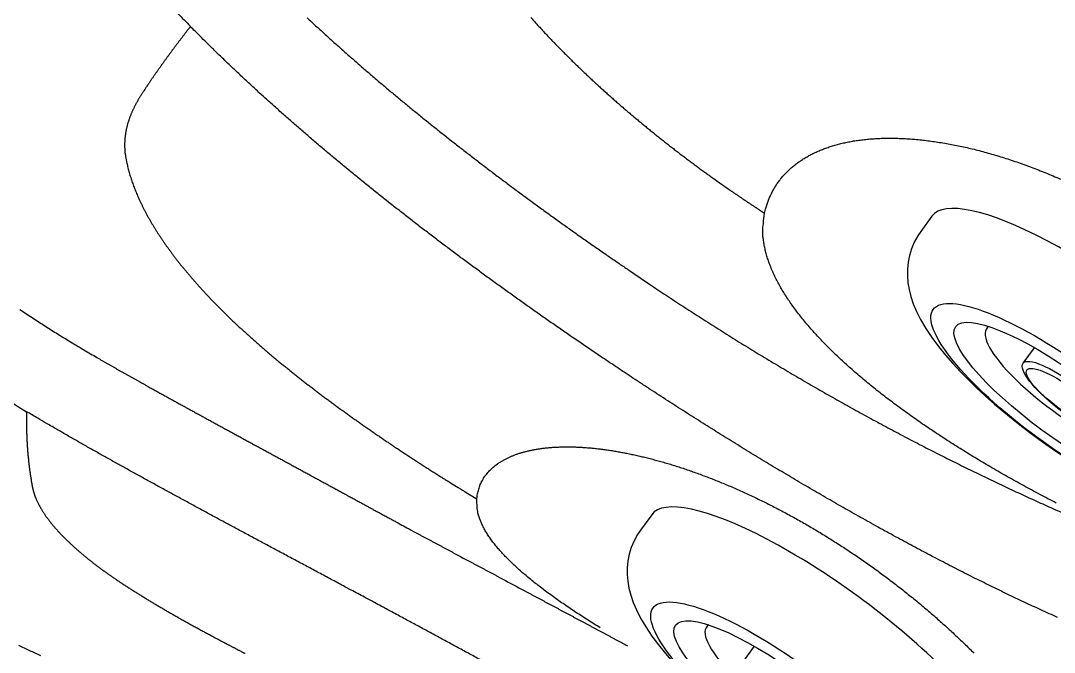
# Model space of a CAD drawing. Extents: x 649 to 723, y 631 to 778.
# Drawn here: x 705.053 to 709.388, y 722.291 to 724.94 of the extents above; entities that cross this region are included whole.
import ezdxf

# ---------------------------------------------------------------- set-up
doc = ezdxf.new("R2010")
doc.units = 0
doc.header["$MEASUREMENT"] = 0
doc.layers.add('1', color=4, linetype='Continuous')
doc.layers.add('204', color=7, linetype='Continuous')

# ---------------------------------------------------------------- blocks, each defined once
blk = doc.blocks.new('MINI2009')
at = {"layer": '1'}
for p, q in [((274.3024, 432.0245), (274.3824, 432.0245)), ((274.3024, 430.221), (274.3824, 430.221))]:
    blk.add_line(p, q, dxfattribs=at)
at = {"layer": '1', "color": 3}
for p, q in [((274.5869, 431.3518), (274.4936, 431.3518)), ((274.5741, 430.8937), (274.4936, 430.8937))]:
    blk.add_line(p, q, dxfattribs=at)
at = {"layer": '1', "flags": 128}
blk.add_lwpolyline([(274.3824, 430.2213), (274.4044, 430.2217), (274.4346, 430.2255), (274.4636, 430.2324), (274.4914, 430.2421), (274.5177, 430.2544), (274.5424, 430.269), (274.5656, 430.2858), (274.5873, 430.3046), (274.6076, 430.3255), (274.6268, 430.3488), (274.6452, 430.3749), (274.663, 430.4045), (274.6804, 430.4387), (274.6974, 430.478), (274.7131, 430.5212), (274.7268, 430.5658), (274.7387, 430.611), (274.749, 430.6568), (274.758, 430.7034), (274.7658, 430.7508), (274.7725, 430.7991), (274.7782, 430.8483), (274.7829, 430.8981), (274.7866, 430.9486), (274.7894, 430.9996), (274.7912, 431.0509), (274.792, 431.1024), (274.7919, 431.154), (274.7909, 431.2055), (274.7889, 431.2566), (274.7859, 431.3073), (274.7821, 431.3574), (274.7772, 431.4067), (274.7714, 431.4551), (274.7646, 431.5025), (274.7568, 431.5489), (274.7479, 431.5942), (274.7377, 431.6385), (274.7263, 431.6817), (274.7131, 431.7242), (274.6979, 431.7661), (274.68, 431.8078), (274.6615, 431.8437), (274.6425, 431.8746), (274.6231, 431.9015), (274.6028, 431.9252), (274.5815, 431.9463), (274.5589, 431.9649), (274.535, 431.9813), (274.5097, 431.9953), (274.4831, 432.0067), (274.4555, 432.0154), (274.4243, 432.0217), (274.3931, 432.0244), (274.3823, 432.0242)], dxfattribs=at)
at = {"layer": '1'}
blk.add_ellipse((274.3024, 431.1228), major_axis=(0, 0.9018), ratio=0.25882, start_param=6.283179, end_param=9.424778, dxfattribs=at)
at = {"layer": '1', "color": 3}
for centre, major_axis, ratio in [((274.6148, 431.1228), (0, 0.6667), 0.263764), ((274.6174, 431.1228), (0, 0.5481), 0.248557), ((274.5805, 431.1228), (0.0064, 0.229), 0.262485), ((274.5876, 431.1228), (0, 0.1994), 0.249939)]:
    blk.add_ellipse(centre, major_axis=major_axis, ratio=ratio, dxfattribs=at)
blk.add_ellipse((274.5435, 431.1223), major_axis=(-0.0036, 0.438), ratio=0.267267, start_param=3.037362, end_param=6.323274, dxfattribs=at)
blk = doc.blocks.new('2010PRODIGY')
at = {"layer": '1'}
blk.add_arc((58.3536, 71.3546), 10.8742, 5.05375, 83.41191, dxfattribs=at)
at = {"layer": '1', "color": 3}
for centre, radius, start, end in [((52.1815, 64.3525), 17.3259, 31.00414, 61.77474), ((51.5871, 63.6864), 17.9797, 31.74683, 61.21328)]:
    blk.add_arc(centre, radius, start, end, dxfattribs=at)
at = {"layer": '204', "color": 3, "linetype": 'Continuous'}
for points in [[(56.6998, 77.5097, 0.001846), (56.7527, 77.4548, 0.000968)], [(58.1795, 77.493, 0.001292), (58.1909, 77.4802, 0.001277), (58.2025, 77.4674, 0.001264), (58.2142, 77.4546, 0.001251), (58.2261, 77.4418, 0.001241), (58.238, 77.4289, 0.001225), (58.2501, 77.4161, 0.001205), (58.2623, 77.4032, 0.001189), (58.2746, 77.3904, 0.001175), (58.287, 77.3776, 0.001162), (58.2996, 77.3647, 0.001151), (58.3122, 77.3519, 0.00114), (58.325, 77.339, 0.00113), (58.3379, 77.3262, 0.001119), (58.3508, 77.3134, 0.00111), (58.3639, 77.3006, 0.0011), (58.3772, 77.2877, 0.001091), (58.3905, 77.2749, 0.001083), (58.4039, 77.2622, 0.001074), (58.4174, 77.2494, 0.001066), (58.431, 77.2366, 0.001059), (58.4448, 77.2238, 0.001051), (58.4586, 77.2111, 0.001045), (58.4725, 77.1984, 0.001038), (58.4866, 77.1857, 0.001032), (58.5007, 77.173, 0.001025), (58.5149, 77.1603, 0.00102), (58.5292, 77.1477, 0.001013), (58.5436, 77.135, 0.001005), (58.5581, 77.1224, 0.000998), (58.5727, 77.1099, 0.00099), (58.5874, 77.0973, 0.000983), (58.6021, 77.0848, 0.000976), (58.617, 77.0723, 0.000969), (58.6319, 77.0598, 0.000963), (58.6469, 77.0473, 0.000957), (58.662, 77.0349, 0.000951), (58.6772, 77.0225, 0.000946), (58.6925, 77.0102, 0.000941), (58.7078, 76.9979, 0.000935), (58.7232, 76.9856, 0.00093), (58.7387, 76.9733, 0.000926), (58.7542, 76.9611, 0.000924), (58.7699, 76.9489, 0.000917), (58.7856, 76.9368, 0.000908), (58.8013, 76.9247, 0.000912), (58.8172, 76.9126, 0.000927), (58.8331, 76.9006, 0.000898), (58.849, 76.8887, 0.000836), (58.8649, 76.8768, 0.00092), (58.8811, 76.8648, 0.001093), (58.8978, 76.8526, 0.000828), (58.9135, 76.8412, 0.000284), (58.9277, 76.8309, 0.001164), (58.946, 76.8178, 0.001998), (58.9745, 76.7977, 0.000975), (59.0118, 76.7715, 0.000516)], [(57.2421, 77.4912, 0.000803), (57.2598, 77.4747, 0.000793), (57.2776, 77.4582, 0.000784), (57.2956, 77.4418, 0.000775), (57.3136, 77.4253, 0.000766), (57.3317, 77.4089, 0.000757), (57.3499, 77.3925, 0.000748), (57.3682, 77.376, 0.000739), (57.3866, 77.3596, 0.000731), (57.405, 77.3432, 0.000723), (57.4236, 77.3269, 0.000715), (57.4423, 77.3105, 0.000706), (57.461, 77.2942, 0.000699), (57.4799, 77.2778, 0.000691), (57.4988, 77.2615, 0.000683), (57.5178, 77.2452, 0.000676), (57.5369, 77.2289, 0.000668), (57.5561, 77.2126, 0.000661), (57.5754, 77.1964, 0.000654), (57.5948, 77.1802, 0.000647), (57.6142, 77.1639, 0.00064), (57.6337, 77.1477, 0.000633), (57.6533, 77.1316, 0.000627), (57.673, 77.1154, 0.00062), (57.6927, 77.0992, 0.000614), (57.7126, 77.0831, 0.000607), (57.7325, 77.067, 0.000601), (57.7525, 77.0509, 0.000595), (57.7725, 77.0349, 0.000589), (57.7926, 77.0188, 0.000583), (57.8128, 77.0028, 0.000577), (57.8331, 76.9868, 0.000571), (57.8534, 76.9708, 0.000566), (57.8738, 76.9548, 0.00056), (57.8942, 76.9389, 0.000554), (57.9148, 76.923, 0.000549), (57.9354, 76.9071, 0.000544), (57.956, 76.8912, 0.000538), (57.9767, 76.8754, 0.000533), (57.9975, 76.8596, 0.000528), (58.0183, 76.8438, 0.000523), (58.0392, 76.828, 0.000518), (58.0602, 76.8122, 0.000514), (58.0812, 76.7965, 0.000509), (58.1022, 76.7808, 0.000504), (58.1233, 76.7651, 0.000499), (58.1445, 76.7495, 0.000495), (58.1657, 76.7339, 0.00049), (58.187, 76.7183, 0.000486), (58.2083, 76.7027, 0.000482), (58.2297, 76.6872, 0.000477), (58.2511, 76.6717, 0.000473), (58.2725, 76.6562, 0.000469), (58.294, 76.6408, 0.000466), (58.3156, 76.6253, 0.000461), (58.3372, 76.6099, 0.000454), (58.3588, 76.5946, 0.000454), (58.3805, 76.5793, 0.000459), (58.4022, 76.5639, 0.000443), (58.4239, 76.5487, 0.000411), (58.4455, 76.5336, 0.000448), (58.4675, 76.5182, 0.000526), (58.4901, 76.5026, 0.0004), (58.5113, 76.4879, 0.000151), (58.5304, 76.4747, 0.000551), (58.5551, 76.4577, 0.000913), (58.5933, 76.4317, 0.000444), (58.6433, 76.3978, 0.000237)], [(56.0373, 76.2684, 0.001299), (56.0627, 76.2515, 0.001314), (56.088, 76.2348, 0.001275), (56.1132, 76.2184, 0.00119), (56.1382, 76.2023, 0.0013), (56.1635, 76.1862, 0.001531), (56.1893, 76.1699, 0.00118), (56.2135, 76.1549, 0.000439), (56.2353, 76.1413, 0.00163), (56.263, 76.1245, 0.002813), (56.3053, 76.0993, 0.001411), (56.3605, 76.0668, 0.000762)], [(55.9736, 75.8962, 0.002666), (56.0651, 75.84, 0.001401)], [(56.7527, 77.4548), (56.7493, 77.4504, 0.000292), (56.7459, 77.4461, 0.00029), (56.7425, 77.4418, 0.000292), (56.7391, 77.4375, 0.000298), (56.7358, 77.4332, 0.000303), (56.7324, 77.4289, 0.000307), (56.7291, 77.4246, 0.000311), (56.7257, 77.4202, 0.000316), (56.7224, 77.4159, 0.000319), (56.719, 77.4116, 0.000321), (56.7157, 77.4072, 0.000322), (56.7124, 77.4029, 0.000322), (56.7091, 77.3986, 0.000322), (56.7057, 77.3942, 0.000323), (56.7024, 77.3899, 0.000323), (56.6991, 77.3855, 0.000323), (56.6959, 77.3812, 0.000323), (56.6926, 77.3768, 0.000324), (56.6893, 77.3725, 0.000324), (56.686, 77.3681, 0.000324), (56.6828, 77.3637, 0.000325), (56.6795, 77.3594, 0.000325), (56.6762, 77.355, 0.000325), (56.673, 77.3506, 0.000326), (56.6698, 77.3462, 0.000326), (56.6665, 77.3419, 0.000326), (56.6633, 77.3375, 0.000327), (56.6601, 77.3331, 0.000327), (56.6569, 77.3287, 0.000327), (56.6537, 77.3243, 0.000328), (56.6505, 77.3199, 0.000328), (56.6473, 77.3155, 0.000328), (56.6441, 77.3111, 0.000329), (56.6409, 77.3067, 0.000329), (56.6377, 77.3023, 0.000329), (56.6346, 77.2979, 0.00033), (56.6314, 77.2935, 0.00033), (56.6283, 77.2891, 0.00033), (56.6251, 77.2847, 0.000331), (56.622, 77.2802, 0.000331), (56.6189, 77.2758, 0.000332), (56.6157, 77.2714, 0.000332), (56.6126, 77.267, 0.000332), (56.6095, 77.2625, 0.000333), (56.6064, 77.2581, 0.000333), (56.6033, 77.2537, 0.000331), (56.6002, 77.2492, 0.000335), (56.5971, 77.2448, 0.000342), (56.5941, 77.2403, 0.000332), (56.591, 77.2359, 0.00031), (56.588, 77.2315, 0.000344), (56.5849, 77.227, 0.000413), (56.5818, 77.2224, 0.000311), (56.5788, 77.2181, 0.000091), (56.5762, 77.2142, 0.000444), (56.5728, 77.2092, 0.000805), (56.5675, 77.2014, 0.000397), (56.5607, 77.1913, 0.000208)], [(58.3909, 76.127), (58.3681, 76.1426, -0.000416), (58.3454, 76.1582, -0.000416), (58.3227, 76.1739, -0.000416), (58.3, 76.1896, -0.000416), (58.2773, 76.2053, -0.000419), (58.2547, 76.221, -0.000425), (58.2321, 76.2368, -0.000429), (58.2095, 76.2527, -0.000432), (58.187, 76.2685, -0.000435), (58.1645, 76.2844, -0.000439), (58.1421, 76.3003, -0.000442), (58.1197, 76.3163, -0.000446), (58.0973, 76.3323, -0.00045), (58.075, 76.3483, -0.000454), (58.0527, 76.3643, -0.000457), (58.0305, 76.3804, -0.000461), (58.0083, 76.3965, -0.000465), (57.9861, 76.4126, -0.000469), (57.9641, 76.4288, -0.000473), (57.942, 76.445, -0.000477), (57.92, 76.4612, -0.000481), (57.8981, 76.4775, -0.000486), (57.8762, 76.4937, -0.00049), (57.8543, 76.51, -0.000495), (57.8326, 76.5264, -0.000499), (57.8108, 76.5427, -0.000504), (57.7892, 76.5591, -0.000508), (57.7676, 76.5755, -0.000513), (57.746, 76.592, -0.000518), (57.7245, 76.6084, -0.000523), (57.7031, 76.6249, -0.000527), (57.6817, 76.6414, -0.000533), (57.6604, 76.658, -0.000538), (57.6392, 76.6745, -0.000543), (57.618, 76.6911, -0.000548), (57.5969, 76.7077, -0.000554), (57.5759, 76.7243, -0.000559), (57.5549, 76.741, -0.000565), (57.534, 76.7576, -0.00057), (57.5132, 76.7743, -0.000576), (57.4925, 76.791, -0.000582), (57.4718, 76.8078, -0.000588), (57.4512, 76.8245, -0.000594), (57.4307, 76.8413, -0.0006), (57.4102, 76.8581, -0.000606), (57.3899, 76.8749, -0.000612), (57.3696, 76.8917, -0.000619), (57.3494, 76.9085, -0.000625), (57.3292, 76.9254, -0.000632), (57.3092, 76.9423, -0.000639), (57.2893, 76.9592, -0.000646), (57.2694, 76.9761, -0.000653), (57.2496, 76.993, -0.00066), (57.2299, 77.01, -0.000667), (57.2103, 77.0269, -0.000674), (57.1908, 77.0439, -0.000682), (57.1714, 77.0609, -0.000689), (57.1521, 77.0779, -0.000697), (57.1328, 77.0949, -0.000705), (57.1137, 77.112, -0.000713), (57.0946, 77.129, -0.000721), (57.0757, 77.1461, -0.000729), (57.0568, 77.1631, -0.000738), (57.0381, 77.1802, -0.000748), (57.0194, 77.1973, -0.000755), (57.0009, 77.2144, -0.000759), (56.9825, 77.2315, -0.000775), (56.9641, 77.2487, -0.000801), (56.9459, 77.2658, -0.000787), (56.9278, 77.2829, -0.000743), (56.9099, 77.3, -0.00083), (56.8918, 77.3173, -0.001005), (56.8735, 77.335, -0.000771), (56.8563, 77.3516, -0.000268), (56.8409, 77.3667, -0.001107), (56.8213, 77.386, -0.001927), (56.7915, 77.4158, -0.000954), (56.7527, 77.4548, -0.000508)], [(56.5607, 77.1913), (56.5579, 77.1871, 0.001369), (56.5551, 77.1828, 0.001339), (56.5523, 77.1785, 0.001373), (56.5496, 77.1742, 0.001479), (56.5469, 77.1699, 0.001559), (56.5442, 77.1656, 0.001632), (56.5415, 77.1613, 0.0017), (56.5389, 77.1569, 0.001782), (56.5363, 77.1526, 0.001854), (56.5337, 77.1482, 0.001934), (56.5312, 77.1438, 0.002006), (56.5287, 77.1394, 0.002086), (56.5263, 77.135, 0.002158), (56.5239, 77.1305, 0.002239), (56.5215, 77.1261, 0.002311), (56.5192, 77.1216, 0.002391), (56.5169, 77.1171, 0.002463), (56.5147, 77.1125, 0.002543), (56.5125, 77.108, 0.002614), (56.5104, 77.1034, 0.002693), (56.5083, 77.0988, 0.002763), (56.5062, 77.0942, 0.002841), (56.5043, 77.0895, 0.002909), (56.5023, 77.0849, 0.002986), (56.5005, 77.0802, 0.003052), (56.4987, 77.0755, 0.003126), (56.4969, 77.0707, 0.00319), (56.4952, 77.0659, 0.003262), (56.4936, 77.0611, 0.003323), (56.492, 77.0563, 0.003392), (56.4905, 77.0515, 0.003454), (56.4891, 77.0466, 0.003529), (56.4877, 77.0417, 0.003592), (56.4864, 77.0367, 0.003665), (56.4852, 77.0317, 0.003725), (56.484, 77.0267, 0.003794), (56.4829, 77.0217, 0.003851), (56.4819, 77.0166, 0.003916), (56.481, 77.0115, 0.003968), (56.4802, 77.0064, 0.004029), (56.4794, 77.0012, 0.004075), (56.4787, 76.996, 0.004128), (56.4781, 76.9908, 0.004173), (56.4776, 76.9855, 0.004231), (56.4772, 76.9803, 0.004254), (56.4768, 76.9749, 0.004267), (56.4766, 76.9696, 0.004337), (56.4764, 76.9642, 0.004471), (56.4764, 76.9588, 0.004351), (56.4764, 76.9533, 0.004066), (56.4765, 76.9479, 0.00454), (56.4768, 76.9423, 0.005487), (56.4771, 76.9366, 0.0041), (56.4775, 76.9311, 0.001272), (56.4779, 76.9262, 0.005922), (56.4787, 76.9198, 0.01018), (56.4802, 76.9099, 0.00485), (56.4824, 76.8968, 0.002518)], [(59.1602, 76.6721), (59.1644, 76.6892, -0.011441), (59.1694, 76.706, -0.011656), (59.1751, 76.7223, -0.011878), (59.1816, 76.7383, -0.012112), (59.1888, 76.7539, -0.012298), (59.1967, 76.769, -0.012428), (59.2054, 76.7838, -0.012479), (59.2149, 76.7981, -0.012506), (59.2251, 76.8119, -0.01244), (59.2359, 76.8253, -0.01232), (59.2475, 76.8381, -0.012197), (59.2597, 76.8504, -0.011991), (59.2726, 76.8622, -0.011753), (59.2861, 76.8735, -0.011502), (59.3003, 76.8843, -0.011221), (59.3152, 76.8945, -0.010918), (59.3306, 76.9042, -0.010596), (59.3467, 76.9134, -0.010273), (59.3634, 76.9221, -0.009935), (59.3806, 76.9302, -0.009604), (59.3985, 76.9378, -0.009264), (59.4169, 76.9448, -0.00894), (59.436, 76.9513, -0.008611), (59.4556, 76.9573, -0.008302), (59.4757, 76.9627, -0.007991), (59.4964, 76.9676, -0.007703), (59.5176, 76.9719, -0.007414), (59.5394, 76.9757, -0.00715), (59.5617, 76.9789, -0.006885), (59.5845, 76.9816, -0.006645), (59.6078, 76.9837, -0.006406), (59.6315, 76.9852, -0.00619), (59.6558, 76.9862, -0.005974), (59.6806, 76.9866, -0.00578), (59.7058, 76.9864, -0.005587), (59.7314, 76.9857, -0.005416), (59.7576, 76.9844, -0.005241), (59.7841, 76.9825, -0.005086), (59.8111, 76.9801, -0.004935), (59.8385, 76.977, -0.004805), (59.8664, 76.9734, -0.00466), (59.8945, 76.9692, -0.004553), (59.9229, 76.9645, -0.004449), (59.9516, 76.9592, -0.004325), (59.9804, 76.9533, -0.00421), (60.0095, 76.9469, -0.00411), (60.0388, 76.9399, -0.004012), (60.0682, 76.9324, -0.003921), (60.0978, 76.9243, -0.003834), (60.1276, 76.9158, -0.003755), (60.1576, 76.9066, -0.003678), (60.1876, 76.897, -0.003609), (60.2178, 76.8869, -0.003543), (60.2481, 76.8762, -0.003483), (60.2785, 76.865, -0.003425), (60.309, 76.8533, -0.003374), (60.3396, 76.8411, -0.003325), (60.3702, 76.8284, -0.003281), (60.4009, 76.8152, -0.003239)], [(56.4824, 76.8968), (56.4844, 76.887, 0.004042), (56.4866, 76.8771, 0.003977), (56.489, 76.8672, 0.003906), (56.4916, 76.8572, 0.00384), (56.4943, 76.8472, 0.003771), (56.4972, 76.8371, 0.0037), (56.5003, 76.827, 0.00363), (56.5035, 76.8168, 0.003564), (56.5069, 76.8066, 0.003498), (56.5105, 76.7964, 0.003434), (56.5143, 76.7861, 0.00337), (56.5182, 76.7758, 0.003309), (56.5223, 76.7655, 0.003247), (56.5266, 76.7551, 0.003189), (56.5311, 76.7447, 0.00313), (56.5357, 76.7342, 0.003074), (56.5405, 76.7238, 0.003018), (56.5454, 76.7132, 0.002965), (56.5506, 76.7027, 0.002911), (56.5559, 76.6921, 0.002861), (56.5613, 76.6815, 0.00281), (56.5669, 76.6709, 0.002762), (56.5727, 76.6602, 0.002714), (56.5787, 76.6495, 0.002669), (56.5848, 76.6388, 0.002623), (56.5911, 76.628, 0.00258), (56.5976, 76.6173, 0.002536), (56.6042, 76.6065, 0.002496), (56.611, 76.5957, 0.002454), (56.6179, 76.5848, 0.002416), (56.625, 76.574, 0.002377), (56.6323, 76.5631, 0.002342), (56.6397, 76.5522, 0.0023), (56.6473, 76.5413, 0.002254), (56.655, 76.5304, 0.002208), (56.6629, 76.5194, 0.002161), (56.671, 76.5084, 0.002116), (56.6792, 76.4975, 0.002072), (56.6875, 76.4865, 0.00203), (56.696, 76.4755, 0.001989), (56.7047, 76.4644, 0.001949), (56.7135, 76.4534, 0.00191), (56.7225, 76.4424, 0.001873), (56.7316, 76.4313, 0.001837), (56.7409, 76.4202, 0.001802), (56.7503, 76.4091, 0.001767), (56.7598, 76.3981, 0.001734), (56.7695, 76.387, 0.001702), (56.7793, 76.3759, 0.001671), (56.7893, 76.3647, 0.001641), (56.7994, 76.3536, 0.001611), (56.8096, 76.3425, 0.001583), (56.82, 76.3314, 0.001555), (56.8305, 76.3202, 0.001528), (56.8411, 76.3091, 0.001502), (56.8519, 76.298, 0.001477), (56.8628, 76.2868, 0.001453), (56.8738, 76.2757, 0.001429), (56.885, 76.2646, 0.001406), (56.8962, 76.2534, 0.001384), (56.9076, 76.2423, 0.001362), (56.9192, 76.2311, 0.001341), (56.9308, 76.22, 0.00132), (56.9426, 76.2089, 0.001301), (56.9545, 76.1977, 0.001281), (56.9665, 76.1866, 0.001259), (56.9786, 76.1755, 0.001236), (56.9908, 76.1644, 0.001212), (57.0032, 76.1533, 0.001189), (57.0156, 76.1422, 0.001166), (57.0282, 76.1311, 0.001145), (57.0409, 76.12, 0.001123), (57.0537, 76.1089, 0.001103), (57.0665, 76.0978, 0.001082), (57.0795, 76.0867, 0.001063), (57.0926, 76.0757, 0.001043), (57.1058, 76.0646, 0.001025), (57.1191, 76.0536, 0.001006), (57.1325, 76.0425, 0.000988), (57.146, 76.0315, 0.00097), (57.1596, 76.0205, 0.000953), (57.1733, 76.0095, 0.000936), (57.1871, 75.9985, 0.00092), (57.201, 75.9875, 0.000904), (57.2149, 75.9765, 0.000888), (57.229, 75.9655, 0.000868), (57.2431, 75.9546, 0.000849), (57.2573, 75.9436, 0.000827), (57.2716, 75.9327, 0.000811), (57.286, 75.9217, 0.000801), (57.3005, 75.9108, 0.00079), (57.3151, 75.8999, 0.000778), (57.3297, 75.889, 0.000767), (57.3444, 75.8781, 0.000756), (57.3592, 75.8673, 0.000745), (57.374, 75.8564, 0.000734), (57.389, 75.8456, 0.000725), (57.404, 75.8347, 0.000714), (57.419, 75.8239, 0.000705), (57.4342, 75.8131, 0.000695), (57.4494, 75.8024, 0.000686), (57.4646, 75.7916, 0.000677), (57.48, 75.7808, 0.000668), (57.4954, 75.7701, 0.000659), (57.5108, 75.7594, 0.000651), (57.5263, 75.7487, 0.000643), (57.5419, 75.738, 0.000635), (57.5575, 75.7274, 0.000627), (57.5732, 75.7168, 0.000619), (57.5889, 75.7061, 0.000612), (57.6047, 75.6955, 0.000606), (57.6206, 75.685, 0.000599), (57.6365, 75.6744, 0.000593), (57.6524, 75.6639, 0.000587), (57.6684, 75.6534, 0.00058), (57.6844, 75.6429, 0.000571), (57.7005, 75.6325, 0.00057), (57.7166, 75.622, 0.000575), (57.7328, 75.6116, 0.000554), (57.7489, 75.6012, 0.000513), (57.765, 75.591, 0.000559), (57.7814, 75.5806, 0.000657), (57.7983, 75.5699, 0.000498), (57.8141, 75.56, 0.000178), (57.8284, 75.551, 0.000687), (57.8468, 75.5395, 0.001163), (57.8753, 75.5219, 0.000567), (57.9127, 75.499, 0.000301)], [(59.0118, 76.7715), (59.0155, 76.7689, 0.000185), (59.0191, 76.7664, 0.000185), (59.0228, 76.7639, 0.000185), (59.0265, 76.7613, 0.000185), (59.0302, 76.7588, 0.000185), (59.0339, 76.7563, 0.000185), (59.0375, 76.7538, 0.000185), (59.0412, 76.7513, 0.000185), (59.0449, 76.7487, 0.000185), (59.0486, 76.7462, 0.000185), (59.0523, 76.7437, 0.000185), (59.056, 76.7412, 0.000185), (59.0597, 76.7387, 0.000185), (59.0634, 76.7362, 0.000185), (59.0671, 76.7337, 0.000185), (59.0708, 76.7312, 0.000185), (59.0745, 76.7287, 0.000185), (59.0782, 76.7262, 0.000186), (59.0819, 76.7237, 0.000186), (59.0856, 76.7212, 0.000186), (59.0893, 76.7188, 0.000186), (59.093, 76.7163, 0.000186), (59.0967, 76.7138, 0.000186), (59.1005, 76.7113, 0.000186), (59.1042, 76.7088, 0.000186), (59.1079, 76.7064, 0.000185), (59.1116, 76.7039, 0.000187), (59.1153, 76.7014, 0.00019), (59.1191, 76.699, 0.000185), (59.1228, 76.6965, 0.000173), (59.1265, 76.6941, 0.000191), (59.1303, 76.6916, 0.000228), (59.1341, 76.6891, 0.000173), (59.1377, 76.6867, 0.000059), (59.141, 76.6846, 0.000244), (59.1452, 76.6818, 0.000421), (59.1517, 76.6776, 0.000206), (59.1602, 76.6721, 0.000109)], [(60.3837, 75.4569, -0.001535), (60.3489, 75.475, -0.001546), (60.3143, 75.4932, -0.00156), (60.28, 75.5116, -0.001578), (60.2461, 75.53, -0.001598), (60.2125, 75.5486, -0.001622), (60.1792, 75.5673, -0.00165), (60.1463, 75.586, -0.001681), (60.1138, 75.6048, -0.001716), (60.0818, 75.6237, -0.001753), (60.0501, 75.6426, -0.001788), (60.0188, 75.6616, -0.001807), (59.9879, 75.6808, -0.001836), (59.9572, 75.7001, -0.001891), (59.9268, 75.7195, -0.001943), (59.8968, 75.739, -0.001995), (59.8672, 75.7586, -0.00205), (59.8379, 75.7784, -0.002112), (59.809, 75.7982, -0.002175), (59.7805, 75.8181, -0.002245), (59.7525, 75.8382, -0.002316), (59.7248, 75.8583, -0.002394), (59.6977, 75.8785, -0.002475), (59.671, 75.8987, -0.002563), (59.6447, 75.9191, -0.002655), (59.619, 75.9395, -0.002755), (59.5938, 75.96, -0.002859), (59.5691, 75.9805, -0.002972), (59.545, 76.0011, -0.003089), (59.5214, 76.0217, -0.003218), (59.4983, 76.0424, -0.003352), (59.4759, 76.0631, -0.003497), (59.4541, 76.0838, -0.003649), (59.4328, 76.1046, -0.003815), (59.4122, 76.1254, -0.003989), (59.3923, 76.1462, -0.004176), (59.373, 76.1671, -0.004377), (59.3544, 76.1879, -0.004594), (59.3365, 76.2088, -0.004822), (59.3192, 76.2297, -0.005075), (59.3027, 76.2506, -0.005346), (59.2869, 76.2715, -0.005642), (59.2719, 76.2923, -0.005955), (59.2577, 76.3132, -0.006296), (59.2443, 76.334, -0.006669), (59.2317, 76.3547, -0.007084), (59.22, 76.3754, -0.00749), (59.2091, 76.396, -0.007895), (59.1991, 76.4165, -0.008459), (59.1901, 76.437, -0.009193), (59.182, 76.4574, -0.009458), (59.1748, 76.4776, -0.009292), (59.1686, 76.4976, -0.010939), (59.1634, 76.5178, -0.014052), (59.1593, 76.5382, -0.011132), (59.156, 76.5574, -0.003496), (59.1536, 76.5746, -0.017041), (59.153, 76.5963, -0.032085), (59.1552, 76.6293, -0.016232), (59.1602, 76.6721, -0.008593)], [(58.6433, 76.3978), (58.6778, 76.3745, 0.000844), (58.7125, 76.3513, 0.000843), (58.7472, 76.3283, 0.000843), (58.782, 76.3053, 0.000846), (58.8169, 76.2825, 0.000848), (58.8519, 76.2598, 0.00085), (58.887, 76.2372, 0.000853), (58.9221, 76.2148, 0.000856), (58.9573, 76.1925, 0.000859), (58.9925, 76.1703, 0.000863), (59.0278, 76.1482, 0.000866), (59.0632, 76.1263, 0.000871), (59.0986, 76.1045, 0.000875), (59.1341, 76.0829, 0.00088), (59.1696, 76.0614, 0.000885), (59.2051, 76.04, 0.000891), (59.2407, 76.0189, 0.000896), (59.2762, 75.9978, 0.000901), (59.3119, 75.977, 0.000902), (59.3475, 75.9563, 0.0009), (59.3831, 75.9358, 0.0009), (59.4188, 75.9154, 0.000899), (59.4544, 75.8952, 0.000899), (59.4901, 75.8751, 0.000899), (59.5258, 75.8553, 0.0009), (59.5614, 75.8356, 0.0009), (59.597, 75.8161, 0.000901), (59.6327, 75.7967, 0.000902), (59.6683, 75.7776, 0.000904), (59.7038, 75.7586, 0.000906), (59.7394, 75.7398, 0.000908), (59.7749, 75.7212, 0.00091), (59.8104, 75.7028, 0.000913), (59.8458, 75.6845, 0.000917), (59.8812, 75.6665, 0.000919), (59.9165, 75.6486, 0.000919), (59.9518, 75.6309, 0.000919), (59.987, 75.6135, 0.000915), (60.0222, 75.5962, 0.000913), (60.0573, 75.5791, 0.000911), (60.0923, 75.5622, 0.00091), (60.1273, 75.5454, 0.000907), (60.1622, 75.5289, 0.000906), (60.197, 75.5126, 0.000904), (60.2317, 75.4964, 0.000904), (60.2664, 75.4805, 0.000902), (60.3009, 75.4647, 0.000902), (60.3354, 75.4492, 0.0009), (60.3698, 75.4338, 0.0009), (60.4041, 75.4186, 0.000899)], [(60.3895, 74.9774, -0.001286), (60.3544, 74.9931, -0.001258), (60.3193, 75.009, -0.001232), (60.2841, 75.0252, -0.001206), (60.2488, 75.0417, -0.00118), (60.2134, 75.0584, -0.001154), (60.1779, 75.0753, -0.001129), (60.1423, 75.0925, -0.001104), (60.1067, 75.1099, -0.001081), (60.0709, 75.1275, -0.001057), (60.0351, 75.1454, -0.001035), (59.9992, 75.1635, -0.001013), (59.9632, 75.1818, -0.000992), (59.9271, 75.2004, -0.00097), (59.891, 75.2191, -0.00095), (59.8548, 75.2381, -0.00093), (59.8186, 75.2572, -0.000911), (59.7823, 75.2766, -0.000892), (59.7459, 75.2961, -0.000874), (59.7095, 75.3159, -0.000855), (59.673, 75.3358, -0.000838), (59.6365, 75.3559, -0.000823), (59.5999, 75.3762, -0.00081), (59.5633, 75.3967, -0.000798), (59.5266, 75.4174, -0.000787), (59.4899, 75.4382, -0.000776), (59.4532, 75.4592, -0.000765), (59.4165, 75.4803, -0.000754), (59.3797, 75.5017, -0.000745), (59.3429, 75.5231, -0.000734), (59.3061, 75.5448, -0.000725), (59.2693, 75.5666, -0.000715), (59.2324, 75.5885, -0.000707), (59.1956, 75.6106, -0.000698), (59.1587, 75.6328, -0.000689), (59.1219, 75.6552, -0.000681), (59.085, 75.6777, -0.000673), (59.0482, 75.7003, -0.000664), (59.0114, 75.7231, -0.000659), (58.9746, 75.746, -0.000657), (58.9378, 75.769, -0.000653), (58.901, 75.7921, -0.000647), (58.8643, 75.8153, -0.000651), (58.8276, 75.8387, -0.000663), (58.7908, 75.8622, -0.000643), (58.7543, 75.8858, -0.000599), (58.7179, 75.9093, -0.000661), (58.6811, 75.9332, -0.000787), (58.6435, 75.9579, -0.000597), (58.6082, 75.9811, -0.000205), (58.5763, 76.0022, -0.000841), (58.5355, 76.0294, -0.001449), (58.4728, 76.0716, -0.000709), (58.3909, 76.127, -0.000376)], [(56.3605, 76.0668), (56.3656, 76.0639, 0.000122), (56.3706, 76.061, 0.000122), (56.3757, 76.058, 0.000122), (56.3808, 76.0551, 0.00012), (56.3858, 76.0522, 0.000119), (56.3909, 76.0493, 0.000118), (56.396, 76.0464, 0.000117), (56.401, 76.0435, 0.000116), (56.4061, 76.0406, 0.000115), (56.4112, 76.0377, 0.000114), (56.4163, 76.0348, 0.000114), (56.4213, 76.0319, 0.000113), (56.4264, 76.029, 0.000112), (56.4315, 76.0261, 0.000111), (56.4366, 76.0232, 0.00011), (56.4416, 76.0203, 0.000109), (56.4467, 76.0174, 0.000108), (56.4518, 76.0145, 0.000107), (56.4569, 76.0117, 0.000106), (56.462, 76.0088, 0.000105), (56.4671, 76.0059, 0.000104), (56.4722, 76.003, 0.000103), (56.4772, 76.0002, 0.000102), (56.4823, 75.9973, 0.000102), (56.4874, 75.9944, 0.000101), (56.4925, 75.9916, 0.000099), (56.4976, 75.9887, 0.000099), (56.5027, 75.9858, 0.0001), (56.5078, 75.983, 0.000096), (56.5129, 75.9801, 0.000089), (56.5179, 75.9773, 0.000097), (56.5231, 75.9744, 0.000114), (56.5283, 75.9715, 0.000087), (56.5332, 75.9687, 0.000031), (56.5377, 75.9662, 0.000119), (56.5434, 75.963, 0.000202), (56.5522, 75.9581, 0.000098), (56.5638, 75.9517, 0.000052)], [(56.5638, 75.9517), (56.58, 75.9427, 0.000036), (56.5961, 75.9338, 0.000002), (56.6123, 75.9248, 0.000035), (56.6285, 75.9159, 0.000144), (56.6446, 75.9069, 0.00018), (56.6608, 75.898, 0.000151), (56.677, 75.8891, 0.000134), (56.6932, 75.8802, 0.000124), (56.7094, 75.8713, 0.000114), (56.7256, 75.8624, 0.000099), (56.7418, 75.8535, 0.000087), (56.758, 75.8446, 0.000072), (56.7742, 75.8357, 0.000062), (56.7904, 75.8269, 0.000055), (56.8066, 75.818, 0.000051), (56.8228, 75.8091, 0.00005), (56.839, 75.8003, 0.000049), (56.8553, 75.7914, 0.000047), (56.8715, 75.7825, 0.000045), (56.8877, 75.7737, 0.000043), (56.9039, 75.7648, 0.000041), (56.9201, 75.756, 0.000039), (56.9363, 75.7471, 0.000038), (56.9526, 75.7383, 0.000036), (56.9688, 75.7295, 0.000034), (56.985, 75.7206, 0.000032), (57.0012, 75.7118, 0.00003), (57.0174, 75.703, 0.000028), (57.0337, 75.6941, 0.000027), (57.0499, 75.6853, 0.000025), (57.0661, 75.6765, 0.000023), (57.0823, 75.6677, 0.000021), (57.0985, 75.6588, 0.000019), (57.1148, 75.65, 0.000017), (57.131, 75.6412, 0.000015), (57.1472, 75.6324, 0.000014), (57.1634, 75.6236, 0.000012), (57.1796, 75.6148, 0.00001), (57.1958, 75.606, 0.000008), (57.212, 75.5971, 0.000006), (57.2282, 75.5883, 0.000004), (57.2444, 75.5795, 0.000003), (57.2606, 75.5707, 0.000001), (57.2768, 75.5619, -0.000001), (57.293, 75.5531, -0.000003), (57.3092, 75.5443, -0.000005), (57.3254, 75.5355, -0.000007), (57.3416, 75.5267, -0.000009), (57.3578, 75.5179, -0.00001), (57.374, 75.5091, -0.000012), (57.3902, 75.5003, -0.000014), (57.4063, 75.4915, -0.000016), (57.4225, 75.4827, -0.000018), (57.4387, 75.4739, -0.00002), (57.4549, 75.4651, -0.000021), (57.471, 75.4564, -0.000023), (57.4872, 75.4476, -0.000025), (57.5033, 75.4388, -0.000028), (57.5195, 75.4299, -0.000029), (57.5356, 75.4212, -0.000028), (57.5516, 75.4124, -0.000033), (57.5679, 75.4036, -0.000044), (57.5846, 75.3945, -0.000033), (57.6002, 75.386, -0.000008), (57.6143, 75.3783, -0.000053), (57.6324, 75.3684, -0.000099), (57.6603, 75.3532, -0.000049), (57.6968, 75.3332, -0.000026)], [(56.0651, 75.84), (56.0649, 75.8319, 0.001219), (56.0648, 75.8239, 0.001221), (56.0647, 75.8159, 0.001225), (56.0646, 75.8079, 0.001229), (56.0646, 75.7999, 0.001233), (56.0646, 75.7919, 0.001237), (56.0647, 75.7839, 0.001241), (56.0648, 75.7759, 0.001245), (56.0649, 75.768, 0.00125), (56.0651, 75.76, 0.001254), (56.0653, 75.7521, 0.001258), (56.0656, 75.7441, 0.001262), (56.0659, 75.7362, 0.001265), (56.0662, 75.7283, 0.001269), (56.0666, 75.7204, 0.001273), (56.067, 75.7125, 0.001277), (56.0675, 75.7046, 0.001281), (56.068, 75.6967, 0.001285), (56.0685, 75.6889, 0.001289), (56.0691, 75.681, 0.001293), (56.0697, 75.6732, 0.001296), (56.0704, 75.6653, 0.0013), (56.0711, 75.6575, 0.001304), (56.0718, 75.6497, 0.00131), (56.0726, 75.6419, 0.001311), (56.0734, 75.6341, 0.001306), (56.0743, 75.6263, 0.001321), (56.0752, 75.6186, 0.001352), (56.0761, 75.6108, 0.001317), (56.0771, 75.6031, 0.001232), (56.0781, 75.5954, 0.001364), (56.0792, 75.5876, 0.001632), (56.0803, 75.5797, 0.001241), (56.0814, 75.5722, 0.000424), (56.0825, 75.5655, 0.001758), (56.0839, 75.5568, 0.00304), (56.0861, 75.5436, 0.00149), (56.0892, 75.5263, 0.00079)], [(57.4263, 75.0921), (57.4004, 75.106, 0.000028), (57.3746, 75.1198, 0.000031), (57.3489, 75.1335, 0.000028), (57.3233, 75.1472, 0.00002), (57.2978, 75.1609, 0.000014), (57.2724, 75.1745, 0.000009), (57.2471, 75.188, 0.000004), (57.222, 75.2014, -0.000002), (57.1969, 75.2148, -0.000008), (57.172, 75.2282, -0.000014), (57.1471, 75.2415, -0.00002), (57.1224, 75.2547, -0.000026), (57.0978, 75.2679, -0.000032), (57.0733, 75.281, -0.000039), (57.049, 75.294, -0.000045), (57.0247, 75.307, -0.000052), (57.0006, 75.32, -0.000058), (56.9766, 75.3328, -0.000065), (56.9528, 75.3457, -0.000071), (56.929, 75.3584, -0.000078), (56.9054, 75.3711, -0.000085), (56.8819, 75.3837, -0.000093), (56.8586, 75.3963, -0.0001), (56.8354, 75.4088, -0.000107), (56.8123, 75.4213, -0.000115), (56.7893, 75.4337, -0.000123), (56.7665, 75.4461, -0.00013), (56.7439, 75.4583, -0.000138), (56.7213, 75.4706, -0.000146), (56.6989, 75.4827, -0.000155), (56.6767, 75.4948, -0.000163), (56.6546, 75.5069, -0.000172), (56.6326, 75.5189, -0.000181), (56.6108, 75.5308, -0.00019), (56.5891, 75.5427, -0.000199), (56.5676, 75.5545, -0.000209), (56.5462, 75.5663, -0.000218), (56.525, 75.578, -0.000229), (56.504, 75.5896, -0.000238), (56.4831, 75.6012, -0.000246), (56.4622, 75.6127, -0.000253), (56.4414, 75.6243, -0.000261), (56.4205, 75.636, -0.00027), (56.3996, 75.6477, -0.000283), (56.3787, 75.6594, -0.000293), (56.3578, 75.6712, -0.000302), (56.3368, 75.683, -0.000316), (56.3159, 75.6948, -0.000336), (56.2949, 75.7068, -0.000335), (56.274, 75.7187, -0.00032), (56.2532, 75.7305, -0.00037), (56.2321, 75.7426, -0.000465), (56.2105, 75.7551, -0.000353), (56.1902, 75.7668, -0.000101), (56.1719, 75.7773, -0.000537), (56.1484, 75.791, -0.000977), (56.1123, 75.8122, -0.000481), (56.0651, 75.84, -0.000252)], [(57.9533, 75.4743), (57.9546, 75.4849, -0.011813), (57.9563, 75.4952, -0.012119), (57.9586, 75.5052, -0.012467), (57.9613, 75.5151, -0.01287), (57.9645, 75.5247, -0.013122), (57.9682, 75.5341, -0.01318), (57.9724, 75.5432, -0.01322), (57.977, 75.5521, -0.013225), (57.9821, 75.5607, -0.013164), (57.9877, 75.5691, -0.013033), (57.9938, 75.5772, -0.012846), (58.0003, 75.5851, -0.012616), (58.0072, 75.5927, -0.012334), (58.0146, 75.6001, -0.012022), (58.0225, 75.6072, -0.011669), (58.0309, 75.614, -0.011307), (58.0396, 75.6206, -0.010912), (58.0489, 75.6269, -0.010523), (58.0585, 75.6329, -0.010115), (58.0686, 75.6387, -0.009723), (58.0792, 75.6442, -0.009317), (58.0901, 75.6494, -0.008957), (58.1015, 75.6543, -0.008585), (58.1133, 75.6589, -0.008227), (58.1255, 75.6633, -0.007871), (58.1381, 75.6673, -0.00754), (58.1511, 75.6711, -0.007213), (58.1645, 75.6745, -0.006917), (58.1783, 75.6777, -0.006625), (58.1924, 75.6805, -0.006361), (58.2069, 75.6831, -0.006101), (58.2218, 75.6853, -0.005867), (58.237, 75.6873, -0.005636), (58.2526, 75.6889, -0.00543), (58.2685, 75.6903, -0.005226), (58.2848, 75.6913, -0.005044), (58.3014, 75.692, -0.004864), (58.3184, 75.6924, -0.004705), (58.3357, 75.6925, -0.004546), (58.3533, 75.6923, -0.004406), (58.3712, 75.6917, -0.004265), (58.3895, 75.6909, -0.004143), (58.408, 75.6897, -0.004018), (58.4269, 75.6882, -0.00391), (58.4461, 75.6864, -0.003801), (58.4655, 75.6842, -0.003706), (58.4853, 75.6817, -0.003608), (58.5053, 75.6789, -0.003525), (58.5256, 75.6758, -0.003439), (58.5462, 75.6723, -0.003365), (58.567, 75.6685, -0.003288), (58.5881, 75.6644, -0.003224), (58.6095, 75.6599, -0.003155), (58.6311, 75.6551, -0.003098), (58.6529, 75.65, -0.003038), (58.675, 75.6445, -0.002987), (58.6974, 75.6387, -0.002933), (58.7199, 75.6325, -0.002889), (58.7427, 75.626, -0.002841), (58.7658, 75.6192, -0.002801), (58.789, 75.6119, -0.002758), (58.8124, 75.6044, -0.002727), (58.8361, 75.5965, -0.002685), (58.8598, 75.5883, -0.002651), (58.8837, 75.5797, -0.002616), (58.9077, 75.5708, -0.002574), (58.9318, 75.5616, -0.002535), (58.9559, 75.5521, -0.002503), (58.9802, 75.5423, -0.002471), (59.0045, 75.5322, -0.002442), (59.0289, 75.5217, -0.002413), (59.0534, 75.511, -0.002389), (59.078, 75.4999, -0.002364), (59.1026, 75.4885, -0.002343), (59.1272, 75.4768, -0.002322), (59.1519, 75.4649, -0.002305), (59.1766, 75.4526, -0.002287), (59.2013, 75.44, -0.002273), (59.2261, 75.4271, -0.002258), (59.2509, 75.414, -0.002247), (59.2756, 75.4005, -0.002235), (59.3004, 75.3868, -0.002228), (59.3252, 75.3728, -0.002215), (59.3499, 75.3585, -0.002201), (59.3746, 75.3439, -0.002188), (59.3992, 75.3291, -0.002172), (59.4237, 75.314, -0.002157), (59.4482, 75.2987, -0.002146), (59.4726, 75.2832, -0.002136), (59.4969, 75.2674, -0.002126), (59.5211, 75.2513, -0.002118), (59.5453, 75.2351, -0.002111), (59.5693, 75.2185, -0.002105), (59.5932, 75.2018, -0.002101), (59.617, 75.1849, -0.002097), (59.6407, 75.1677, -0.002095), (59.6643, 75.1503, -0.002094), (59.6878, 75.1327, -0.002094), (59.7111, 75.1149, -0.002095), (59.7343, 75.0969, -0.002098), (59.7573, 75.0786, -0.002101), (59.7802, 75.0602, -0.002108), (59.8029, 75.0416, -0.002109), (59.8254, 75.0229, -0.002105), (59.8477, 75.0039, -0.002104), (59.8698, 74.9849, -0.0021), (59.8917, 74.9657, -0.002099), (59.9134, 74.9463, -0.002099), (59.9349, 74.9268, -0.002101), (59.9562, 74.9072, -0.002103), (59.9772, 74.8874, -0.002107), (59.998, 74.8676, -0.002112), (60.0186, 74.8476, -0.002119), (60.0389, 74.8275, -0.002126)], [(56.0892, 75.5263), (56.0899, 75.5227, 0.004276), (56.0906, 75.519, 0.004222), (56.0915, 75.5154, 0.004156), (56.0924, 75.5118, 0.004083), (56.0933, 75.5081, 0.004011), (56.0944, 75.5045, 0.003943), (56.0955, 75.5008, 0.003873), (56.0966, 75.4971, 0.003804), (56.0979, 75.4934, 0.003734), (56.0991, 75.4897, 0.003666), (56.1005, 75.486, 0.003597), (56.1019, 75.4822, 0.003531), (56.1034, 75.4785, 0.003464), (56.105, 75.4747, 0.003399), (56.1066, 75.471, 0.003334), (56.1083, 75.4672, 0.003271), (56.11, 75.4634, 0.003207), (56.1118, 75.4596, 0.003146), (56.1137, 75.4558, 0.003084), (56.1157, 75.452, 0.003025), (56.1177, 75.4482, 0.002965), (56.1197, 75.4443, 0.002908), (56.1218, 75.4405, 0.002851), (56.124, 75.4366, 0.002796), (56.1263, 75.4327, 0.002741), (56.1286, 75.4289, 0.002688), (56.131, 75.425, 0.002636), (56.1334, 75.4211, 0.002585), (56.1359, 75.4172, 0.002535), (56.1385, 75.4133, 0.002486), (56.1411, 75.4093, 0.002438), (56.1438, 75.4054, 0.002392), (56.1466, 75.4015, 0.002346), (56.1494, 75.3975, 0.002302), (56.1523, 75.3935, 0.002258), (56.1552, 75.3896, 0.002216), (56.1582, 75.3856, 0.002174), (56.1613, 75.3816, 0.002134), (56.1644, 75.3776, 0.002094), (56.1676, 75.3736, 0.002056), (56.1708, 75.3696, 0.002017), (56.1741, 75.3656, 0.001978), (56.1774, 75.3616, 0.00194), (56.1809, 75.3575, 0.001903), (56.1843, 75.3535, 0.001867), (56.1879, 75.3495, 0.001832), (56.1915, 75.3454, 0.001798), (56.1951, 75.3413, 0.001766), (56.1988, 75.3373, 0.001733), (56.2026, 75.3332, 0.001702), (56.2064, 75.3291, 0.001672), (56.2103, 75.325, 0.001643), (56.2142, 75.321, 0.001614), (56.2182, 75.3169, 0.001586), (56.2223, 75.3128, 0.001559), (56.2264, 75.3087, 0.001532), (56.2306, 75.3045, 0.001507), (56.2348, 75.3004, 0.001482), (56.239, 75.2963, 0.001457), (56.2434, 75.2922, 0.001434), (56.2478, 75.288, 0.001411), (56.2522, 75.2839, 0.001388), (56.2567, 75.2798, 0.001366), (56.2612, 75.2756, 0.001345), (56.2658, 75.2715, 0.001324), (56.2705, 75.2673, 0.001305), (56.2752, 75.2632, 0.001285), (56.2799, 75.259, 0.001266), (56.2848, 75.2549, 0.001247), (56.2896, 75.2507, 0.001229), (56.2945, 75.2465, 0.001211), (56.2995, 75.2424, 0.001195), (56.3045, 75.2382, 0.001178), (56.3096, 75.234, 0.001162), (56.3147, 75.2298, 0.001146), (56.3199, 75.2257, 0.00113), (56.3251, 75.2215, 0.001115), (56.3303, 75.2173, 0.001101), (56.3357, 75.2131, 0.001086), (56.341, 75.2089, 0.001072), (56.3464, 75.2048, 0.001055), (56.3519, 75.2006, 0.001035), (56.3574, 75.1964, 0.001016), (56.363, 75.1922, 0.000996), (56.3686, 75.188, 0.000977), (56.3742, 75.1838, 0.000959), (56.38, 75.1796, 0.000941), (56.3857, 75.1754, 0.000923), (56.3915, 75.1712, 0.000906), (56.3973, 75.1671, 0.000888), (56.4032, 75.1629, 0.000872), (56.4092, 75.1587, 0.000855), (56.4151, 75.1545, 0.000839), (56.4212, 75.1503, 0.000823), (56.4272, 75.1461, 0.000808), (56.4333, 75.1419, 0.000793), (56.4395, 75.1377, 0.000778), (56.4457, 75.1334, 0.000763), (56.4519, 75.1292, 0.000749), (56.4582, 75.125, 0.000735), (56.4646, 75.1208, 0.000721), (56.4709, 75.1166, 0.000707), (56.4773, 75.1124, 0.000694), (56.4838, 75.1082, 0.000681), (56.4903, 75.1039, 0.000668), (56.4968, 75.0997, 0.000656), (56.5034, 75.0955, 0.000643), (56.51, 75.0913, 0.000631), (56.5167, 75.0871, 0.000619), (56.5234, 75.0828, 0.000607), (56.5301, 75.0786, 0.000596), (56.5369, 75.0744, 0.000585), (56.5437, 75.0701, 0.000574), (56.5506, 75.0659, 0.000562), (56.5574, 75.0616, 0.000552), (56.5644, 75.0574, 0.000541), (56.5713, 75.0532, 0.000531), (56.5783, 75.0489, 0.00052), (56.5854, 75.0447, 0.000511), (56.5925, 75.0404, 0.0005), (56.5996, 75.0362, 0.000491), (56.6067, 75.0319, 0.000481), (56.6139, 75.0276, 0.000472), (56.6211, 75.0234, 0.000462), (56.6284, 75.0191, 0.000453), (56.6357, 75.0149, 0.000444), (56.643, 75.0106, 0.000436), (56.6503, 75.0063, 0.000427), (56.6577, 75.002, 0.000418), (56.6652, 74.9978, 0.000409), (56.6726, 74.9935, 0.000401), (56.6801, 74.9892, 0.000393), (56.6876, 74.9849, 0.000385), (56.6952, 74.9806, 0.000377), (56.7028, 74.9763, 0.000369), (56.7104, 74.972, 0.000361), (56.718, 74.9677, 0.000354), (56.7257, 74.9634, 0.000346), (56.7334, 74.9591, 0.000339), (56.7411, 74.9548, 0.000331), (56.7489, 74.9505, 0.000324), (56.7567, 74.9462, 0.000316), (56.7645, 74.9419, 0.00031), (56.7724, 74.9376, 0.000303), (56.7803, 74.9332, 0.000296), (56.7882, 74.9289, 0.000287), (56.7961, 74.9246, 0.000283), (56.8041, 74.9203, 0.00028), (56.8121, 74.9159, 0.000267), (56.8201, 74.9116, 0.000246), (56.8281, 74.9073, 0.000261), (56.8362, 74.9029, 0.000295), (56.8446, 74.8984, 0.000223), (56.8524, 74.8942, 0.000089), (56.8596, 74.8904, 0.000288), (56.8688, 74.8855, 0.000458), (56.883, 74.8779, 0.00022), (56.9017, 74.868, 0.000118)], [(57.9127, 75.499), (57.9135, 75.4985, 0.000048), (57.9143, 75.498, 0.000048), (57.9151, 75.4975, 0.000048), (57.9159, 75.497, 0.000047), (57.9168, 75.4965, 0.000047), (57.9176, 75.496, 0.000046), (57.9184, 75.4955, 0.000046), (57.9192, 75.495, 0.000045), (57.92, 75.4945, 0.000045), (57.9208, 75.494, 0.000044), (57.9216, 75.4935, 0.000044), (57.9224, 75.493, 0.000043), (57.9232, 75.4925, 0.000043), (57.924, 75.4921, 0.000042), (57.9249, 75.4916, 0.000042), (57.9257, 75.4911, 0.000041), (57.9265, 75.4906, 0.000041), (57.9273, 75.4901, 0.000041), (57.9281, 75.4896, 0.00004), (57.9289, 75.4891, 0.00004), (57.9297, 75.4886, 0.000039), (57.9305, 75.4881, 0.000039), (57.9313, 75.4876, 0.000038), (57.9321, 75.4871, 0.000038), (57.933, 75.4866, 0.000037), (57.9338, 75.4861, 0.000036), (57.9346, 75.4857, 0.000034), (57.9354, 75.4852, 0.000032), (57.9362, 75.4847, 0.00003), (57.937, 75.4842, 0.000028), (57.9378, 75.4837, 0.000026), (57.9386, 75.4832, 0.000024), (57.9395, 75.4827, 0.000023), (57.9403, 75.4822, 0.00002), (57.9411, 75.4817, 0.000019), (57.9419, 75.4812, 0.000017), (57.9427, 75.4807, 0.000015), (57.9435, 75.4802, 0.000013), (57.9443, 75.4798, 0.000011), (57.9451, 75.4793, 0.000009), (57.9459, 75.4788, 0.000007), (57.9468, 75.4783, 0.000004), (57.9476, 75.4778, 0.000003), (57.9484, 75.4773, 0.000004), (57.9491, 75.4769, -0.000002), (57.95, 75.4763, -0.000012), (57.9514, 75.4755, -0.000006), (57.9533, 75.4743, -0.000003)], [(58.4707, 74.934, -0.001509), (58.4462, 74.9493, -0.001741), (58.42, 74.9658, -0.001855), (58.3944, 74.9822, -0.001973), (58.3694, 74.9986, -0.002105), (58.3449, 75.0149, -0.002237), (58.321, 75.0312, -0.00238), (58.2977, 75.0473, -0.00255), (58.275, 75.0635, -0.002739), (58.2528, 75.0797, -0.002926), (58.2311, 75.0959, -0.003156), (58.2099, 75.1121, -0.003392), (58.1894, 75.1283, -0.003658), (58.1695, 75.1445, -0.003939), (58.1503, 75.1607, -0.004263), (58.1317, 75.1769, -0.004605), (58.1139, 75.1931, -0.004993), (58.0969, 75.2093, -0.005419), (58.0806, 75.2254, -0.005913), (58.0652, 75.2415, -0.006417), (58.0506, 75.2575, -0.006954), (58.0369, 75.2735, -0.007673), (58.0241, 75.2895, -0.008615), (58.0122, 75.3054, -0.009141), (58.0013, 75.3212, -0.009246), (57.9915, 75.3368, -0.011308), (57.9827, 75.3526, -0.015214), (57.9749, 75.3686, -0.012487), (57.9683, 75.3836, -0.003799), (57.9628, 75.3972, -0.02015), (57.9584, 75.4143, -0.040908), (57.9553, 75.4404, -0.021712), (57.9533, 75.4743, -0.011659)], [(57.6968, 75.3332), (57.7076, 75.3274, 0.000589), (57.7185, 75.3215, 0.000794), (57.7297, 75.3156, 0.00056), (57.7409, 75.3097, -0.00013), (57.752, 75.3037, -0.000342), (57.7632, 75.2978, -0.00013), (57.7743, 75.2918, -0.000034), (57.7855, 75.2859, -0.000029), (57.7966, 75.2799, -0.000019), (57.8078, 75.274, 0), (57.8189, 75.268, 0.000006), (57.83, 75.2621, 0.000001), (57.8412, 75.2561, -0.000001), (57.8523, 75.2502, 0), (57.8634, 75.2442, 0), (57.8745, 75.2383, 0), (57.8857, 75.2324, 0), (57.8968, 75.2264, -0.000001), (57.9079, 75.2205, -0.000001), (57.919, 75.2146, -0.000001), (57.9301, 75.2086, -0.000001), (57.9412, 75.2027, -0.000001), (57.9523, 75.1968, -0.000002), (57.9634, 75.1908, -0.000002), (57.9745, 75.1849, -0.000001), (57.9856, 75.179, -0.000001), (57.9967, 75.173, -0.000001), (58.0078, 75.1671, -0.000001), (58.0189, 75.1612, -0.000001), (58.0299, 75.1553, -0.000001), (58.041, 75.1494, -0.000001), (58.0521, 75.1435, -0.000001), (58.0631, 75.1376, 0), (58.0742, 75.1316, 0), (58.0853, 75.1257, 0), (58.0963, 75.1198, 0), (58.1074, 75.1139, 0), (58.1184, 75.108, 0), (58.1294, 75.1021, 0), (58.1405, 75.0963, 0), (58.1515, 75.0904, 0.000001), (58.1625, 75.0845, 0.000001), (58.1735, 75.0786, 0.000001), (58.1845, 75.0727, 0.000001), (58.1955, 75.0668, 0.000001), (58.2065, 75.061, 0.000001), (58.2175, 75.0551, 0.000001), (58.2285, 75.0492, 0.000001), (58.2394, 75.0434, 0.000002), (58.2504, 75.0375, 0.000002), (58.2614, 75.0317, 0.000002), (58.2723, 75.0258, 0.000002), (58.2833, 75.02, 0.000002), (58.2942, 75.0141, 0.000002), (58.3051, 75.0083, 0.000002), (58.3161, 75.0024, 0.000002), (58.327, 74.9966, 0.000003), (58.3379, 74.9908, 0.000003), (58.3488, 74.985, 0.000003), (58.3597, 74.9791, 0.000003), (58.3706, 74.9733, 0.000003), (58.3815, 74.9675, 0.000003), (58.3924, 74.9617, 0.000003), (58.4032, 74.9559, 0.000003), (58.4141, 74.9501, 0.000003), (58.4249, 74.9443, 0.000003), (58.4358, 74.9385, 0.000003), (58.4466, 74.9327, 0.000004), (58.4574, 74.927, 0.000004), (58.4682, 74.9212, 0.000004), (58.479, 74.9154, 0.000004), (58.4898, 74.9097, 0.000004), (58.5006, 74.9039, 0.000004), (58.5114, 74.8981, 0.000004), (58.5222, 74.8924, 0.000004), (58.533, 74.8867, 0.000004), (58.5437, 74.8809, 0.000004), (58.5545, 74.8752, 0.000004), (58.5652, 74.8694, 0.000004), (58.5759, 74.8637, 0.000004), (58.5851, 74.8588, 0.000005)], [(58.8722, 74.2989, -0.000002), (58.8493, 74.3117, 0.000005)], [(57.9669, 74.8003, 0.000106), (57.9425, 74.8137, 0.000104), (57.918, 74.827, 0.000101), (57.8934, 74.8403, 0.000099), (57.8689, 74.8536, 0.000096), (57.8444, 74.8669, 0.000093), (57.8198, 74.8802, 0.000091), (57.7952, 74.8935, 0.000088), (57.7706, 74.9068, 0.000085), (57.7461, 74.9201, 0.000084), (57.7215, 74.9334, 0.000082), (57.6968, 74.9467, 0.000078), (57.6723, 74.9599, 0.000071), (57.6478, 74.9731, 0.000075), (57.623, 74.9864, 0.000084), (57.5977, 75.0001, 0.000064), (57.5738, 75.0129, 0.000026), (57.5523, 75.0245, 0.000082), (57.5246, 75.0393, 0.000131), (57.482, 75.0622, 0.000063), (57.4263, 75.0921, 0.000034)], [(56.0316, 74.8607, 0.00015), (56.0544, 74.85, 0.000137), (56.0773, 74.8392, 0.000146), (56.1003, 74.8284, 0.00018), (56.1234, 74.8176, 0.000204)], [(56.9017, 74.868), (56.9064, 74.8655, 0.00012), (56.9111, 74.863, 0.00012), (56.9158, 74.8605, 0.000119), (56.9205, 74.858, 0.000117), (56.9252, 74.8556, 0.000116), (56.93, 74.8531, 0.000115), (56.9347, 74.8506, 0.000113), (56.9394, 74.8481, 0.000112), (56.9442, 74.8456, 0.000111), (56.949, 74.8431, 0.00011), (56.9537, 74.8406, 0.000108), (56.9585, 74.8382, 0.000107), (56.9633, 74.8357, 0.000106), (56.9681, 74.8332, 0.000105), (56.9729, 74.8307, 0.000103), (56.9777, 74.8282, 0.000102), (56.9825, 74.8257, 0.000101)], [(56.1864, 74.4207), (56.1775, 74.425, -0.000029), (56.1686, 74.4293, -0.00003), (56.1597, 74.4337, -0.000029), (56.1508, 74.438, -0.000025), (56.1419, 74.4423, -0.000021), (56.133, 74.4466, -0.000019), (56.1242, 74.451, -0.000016), (56.1153, 74.4553, -0.000013), (56.1065, 74.4596, -0.00001), (56.0976, 74.4639, -0.000007), (56.0888, 74.4682, -0.000005), (56.08, 74.4725, -0.000003), (56.0711, 74.4768, -0.000001), (56.0623, 74.4811, 0.000002), (56.0535, 74.4854, 0.000004), (56.0447, 74.4897, 0.000006), (56.036, 74.494, 0.000008), (56.0272, 74.4982, 0.000011), (56.0184, 74.5025, 0.000013), (56.0097, 74.5068, 0.000015), (56.0009, 74.511, 0.000017), (55.9922, 74.5153, 0.00002)]]:
    blk.add_lwpolyline(points, format="xyb", dxfattribs=at)
at = {"layer": '1'}
for p, rotation in [((-125.224, 552.1331), 233.7903385113247), ((-126.8707, 550.6976), 233.8471505560513)]:
    blk.add_blockref('MINI2009', p, dxfattribs=dict(at, rotation=rotation))

msp = doc.modelspace()

# ---------------------------------------------------------------- block references
at = {"layer": '1'}
msp.add_blockref('2010PRODIGY', (649.0128, 647.4604), dxfattribs=at)

doc.saveas('drawing.dxf')
